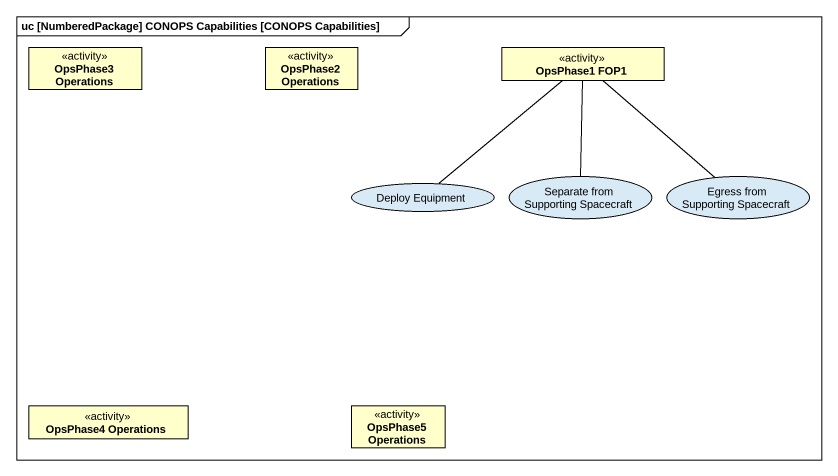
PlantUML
@startuml
mainframe uc [NumberedPackage] CONOPS Capabilities [CONOPS Capabilities]
allowmixing
hide circle
hide empty members
class "OpsPhase3 Operations" as OpsPhase3_Operations <<activity>>
class "OpsPhase2 Operations" as OpsPhase2_Operations <<activity>>
class "OpsPhase1 FOP1" as OpsPhase1_FOP1 <<activity>>
usecase "Separate from Supporting Spacecraft" as Separate_from_Supporting
usecase "Egress from Supporting Spacecraft" as Egress_from_Supporting
usecase "Deploy Equipment" as Deploy_Equipment
class "OpsPhase4 Operations" as OpsPhase4_Operations <<activity>>
class "OpsPhase5 Operations" as OpsPhase5_Operations <<activity>>
Separate_from_Supporting -up- OpsPhase1_FOP1
Egress_from_Supporting -up- OpsPhase1_FOP1
Deploy_Equipment -up- OpsPhase1_FOP1
@enduml
